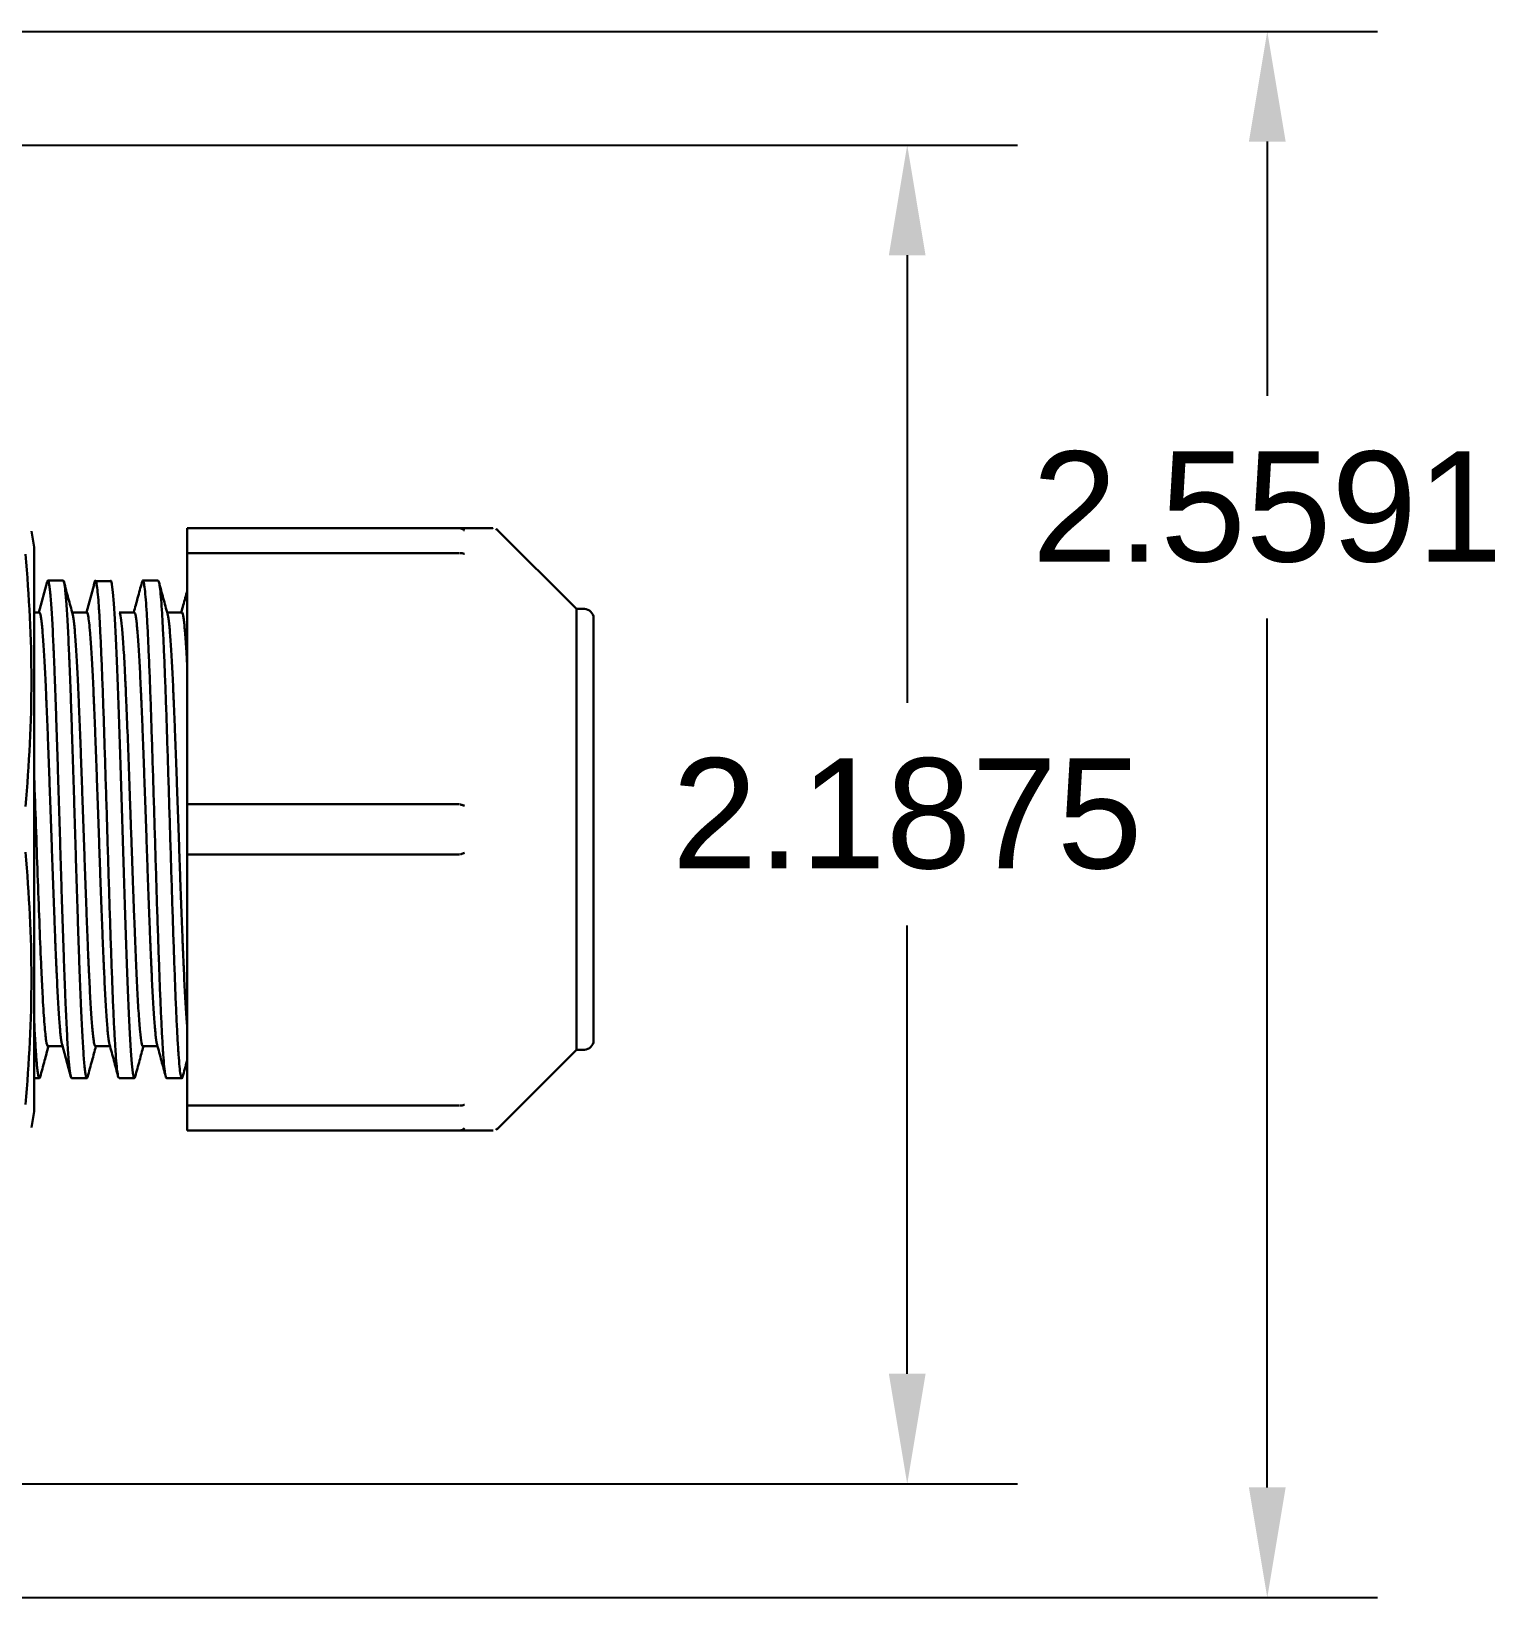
# Model space of a CAD drawing. Header units: inches. Extents: x 0.6 to 15.5, y 0.5 to 6.4.
# Drawn here: x 13.116 to 15.511, y 2.657 to 5.216 of the extents above; entities that cross this region are included whole.
import ezdxf

# ---------------------------------------------------------------- set-up
doc = ezdxf.new("R2010")
doc.units = ezdxf.units.IN
doc.header["$MEASUREMENT"] = 0
doc.layers.add('Enclosure', color=3, linetype='Continuous')
doc.styles.get("Standard").update_dxf_attribs({"font": 'arial.ttf'})
doc.dimstyles.get("Standard").update_dxf_attribs({"dimtxt": 0.18, "dimasz": 0.18, "dimexe": 0.18, "dimexo": 0.0625, "dimgap": 0.09, "dimtad": 0, "dimtih": 1, "dimtoh": 1, "dimdec": 4, "dimzin": 0, "dimdsep": 46, "dimtxsty": 'Standard', "dimcen": 0.09, "dimadec": 0, "dimazin": 0, "dimtfac": 1, "dimtdec": 4, "dimtofl": 0, "dimtmove": 0, "dimatfit": 3, "dimfxl": 1, "dimtolj": 1, "dimtzin": 0, "dimarcsym": 0})

# ---------------------------------------------------------------- blocks, each defined once
blk = doc.blocks.new('CG-32_CableGland')
at = {"color": 7, "linetype": 'Continuous', "lineweight": 30}
for p, q in [((-0.054, 0.4506), (-0.1831, 0.3215)), ((0.0081, 0.4535), (0.4529, 0.4535)), ((0.4529, 0.4535), (0.4529, 0.4126)), ((0.7075, 0.4485), (0.7029, 0.4225)), ((0.7076, 0.4485), (0.7075, 0.4484)), ((0.0081, 0.4126), (0.4529, 0.4126)), ((0.4529, 0.0025), (0.4529, 0.4126)), ((0.7029, 0.4225), (0.7029, -0.0385)), ((0.4867, 0.368), (0.4615, 0.368)), ((0.5643, 0.368), (0.5391, 0.368)), ((0.642, 0.368), (0.6167, 0.368)), ((0.6574, 0.3129), (0.6431, 0.366)), ((0.7029, 0.368), (0.6943, 0.368)), ((-0.1831, 0.3215), (-0.1961, 0.3215)), ((-0.1831, 0.3215), (-0.1831, -0.0385)), ((0.5253, 0.316), (0.5014, 0.316)), ((0.6029, 0.316), (0.579, 0.316)), ((0.6805, 0.316), (0.6566, 0.316)), ((-0.2111, -0.0385), (-0.2111, 0.3065)), ((0.0081, 0.0025), (0.4529, 0.0025)), ((0.4529, 0.0025), (0.4529, -0.0794)), ((-0.2111, -0.3835), (-0.2111, -0.0385)), ((-0.1831, -0.3985), (-0.1831, -0.0385)), ((0.7029, -0.0385), (0.7029, -0.4994)), ((0.0081, -0.0794), (0.4529, -0.0794)), ((0.4529, -0.0794), (0.4529, -0.4895)), ((-0.1961, -0.3985), (-0.1831, -0.3985)), ((-0.1831, -0.3985), (-0.054, -0.5275)), ((0.4857, -0.393), (0.4618, -0.393)), ((0.5394, -0.393), (0.5398, -0.3925)), ((0.5641, -0.393), (0.5394, -0.393)), ((0.6052, -0.4384), (0.6177, -0.3925)), ((0.617, -0.393), (0.6174, -0.3925)), ((0.6409, -0.393), (0.617, -0.393)), ((0.6819, -0.4429), (0.6954, -0.393)), ((0.6946, -0.393), (0.7029, -0.393)), ((0.5003, -0.4449), (0.5255, -0.4449)), ((0.5783, -0.4445), (0.5785, -0.4451)), ((0.5788, -0.4442), (0.6024, -0.4442)), ((0.6555, -0.445), (0.6808, -0.445)), ((0.0081, -0.4895), (0.4529, -0.4895)), ((0.4529, -0.5305), (0.4529, -0.4895)), ((0.7029, -0.4994), (0.7075, -0.5254)), ((0.0081, -0.5305), (0.4529, -0.5305)), ((0.7075, -0.5253), (0.7076, -0.5254))]:
    blk.add_line(p, q, dxfattribs=at)
at = {"color": 7, "linetype": 'Continuous', "lineweight": 30, "flags": 128}
blk.add_lwpolyline([(0.5379, 0.3646), (0.5386, 0.3675), (0.5402, 0.3668), (0.5419, 0.3591), (0.5435, 0.3445), (0.5451, 0.3233), (0.5467, 0.2958), (0.5484, 0.2626), (0.55, 0.2242), (0.5516, 0.1812), (0.5532, 0.1344), (0.5549, 0.0847), (0.5565, 0.0328), (0.5581, -0.0204), (0.5597, -0.0738), (0.5614, -0.1266), (0.563, -0.1779), (0.5646, -0.2268), (0.5662, -0.2724), (0.5679, -0.314), (0.5695, -0.3508), (0.5711, -0.3823), (0.5727, -0.4077), (0.5743, -0.4262), (0.5759, -0.4385), (0.5759, -0.4385)], dxfattribs=at)
at = {"color": 7, "linetype": 'Continuous', "lineweight": 30}
for centre, start, end in [((-0.1961, 0.3065), 90, 180), ((-0.1961, -0.3835), 180, 270)]:
    blk.add_arc(centre, 0.015, start, end, dxfattribs=at)
for points, knots in [([(-0.0512, 0.4526), (-0.0519, 0.4522), (-0.0532, 0.4515), (-0.0542, 0.4504), (-0.0546, 0.4499)], [0, 0, 0, 0, 0.506123, 1, 1, 1, 1]), ([(-0.0469, 0.4535), (-0.0466, 0.4535), (-0.0459, 0.4535), (-0.0406, 0.4535), (-0.0325, 0.4535), (-0.0214, 0.4535), (-0.008, 0.4535), (0.0027, 0.4535), (0.0081, 0.4535)], [0, 0, 0, 0, 0.165986, 0.331843, 0.499696, 0.664611, 0.831116, 1, 1, 1, 1]), ([(0, 0.4499), (0.0005, 0.4504), (0.0014, 0.4513), (0.0032, 0.4524), (0.0051, 0.4532), (0.0064, 0.4534), (0.0071, 0.4535)], [0, 0, 0, 0, 0.2461457, 0.4978344, 0.7506398, 1, 1, 1, 1]), ([(0.0071, 0.4126), (0.0064, 0.4127), (0.0051, 0.4127), (0.0032, 0.4126), (0.0014, 0.4122), (0.0005, 0.4117), (0, 0.4115)], [0, 0, 0, 0, 0.24936, 0.502166, 0.753854, 1, 1, 1, 1]), ([(0.7172, 0.4111), (0.7111, 0.3425), (0.7075, 0.2737), (0.7075, 0.1361), (0.7111, 0.0674), (0.7172, -0.0012)], [0, 0, 0, 0, 0.5, 0.5, 1, 1, 1, 1]), ([(0.4604, 0.3658), (0.458, 0.357), (0.4555, 0.3478), (0.453, 0.3386), (0.4529, 0.3382)], [0, 0, 0, 0, 0.956135, 1, 1, 1, 1]), ([(0.4604, 0.3653), (0.4604, 0.3658), (0.4611, 0.369), (0.4622, 0.3684), (0.4639, 0.3629), (0.4655, 0.3498), (0.4671, 0.3302), (0.4687, 0.3041), (0.4704, 0.2722), (0.472, 0.2349), (0.4736, 0.1928), (0.4752, 0.1468), (0.4769, 0.0975), (0.4785, 0.0459), (0.4801, -0.0071), (0.4817, -0.0607), (0.4834, -0.1139), (0.485, -0.1658), (0.4866, -0.2155), (0.4882, -0.2622), (0.4899, -0.305), (0.4915, -0.3431), (0.4931, -0.376), (0.4947, -0.4031), (0.4964, -0.4239), (0.498, -0.4377), (0.4994, -0.4447), (0.5002, -0.4442), (0.5005, -0.4441)], [0, 0, 0, 0, 0.006166, 0.046699, 0.087228, 0.12776, 0.168291, 0.208821, 0.249354, 0.289883, 0.330416, 0.370946, 0.411477, 0.452009, 0.492538, 0.533071, 0.573601, 0.614132, 0.654664, 0.695194, 0.735726, 0.776257, 0.816787, 0.85732, 0.897849, 0.938381, 0.978912, 1, 1, 1, 1]), ([(0.4867, 0.3672), (0.4869, 0.3675), (0.4876, 0.3683), (0.4889, 0.3625), (0.4905, 0.3499), (0.4921, 0.3302), (0.4937, 0.3041), (0.4954, 0.2722), (0.497, 0.2349), (0.4986, 0.1928), (0.5002, 0.1468), (0.5019, 0.0975), (0.5035, 0.0459), (0.5051, -0.0071), (0.5067, -0.0607), (0.5084, -0.1139), (0.51, -0.1658), (0.5116, -0.2155), (0.5132, -0.2622), (0.5149, -0.305), (0.5165, -0.3431), (0.5181, -0.376), (0.5197, -0.4031), (0.5214, -0.4238), (0.523, -0.438), (0.5246, -0.4449), (0.5259, -0.4461), (0.5266, -0.4427), (0.5268, -0.4418)], [0, 0, 0, 0, 0.014271, 0.054759, 0.095251, 0.135741, 0.176231, 0.216722, 0.257211, 0.297703, 0.338192, 0.378682, 0.419174, 0.459663, 0.500154, 0.540644, 0.581134, 0.621626, 0.662114, 0.702606, 0.743096, 0.783586, 0.824077, 0.864566, 0.905058, 0.945547, 0.986037, 1, 1, 1, 1]), ([(0.5022, 0.3131), (0.4998, 0.3219), (0.4951, 0.3392), (0.4905, 0.3565), (0.4882, 0.3649)], [0, 0, 0, 0, 0.510817, 1, 1, 1, 1]), ([(0.5379, 0.3655), (0.5355, 0.3567), (0.5311, 0.3402), (0.5266, 0.3237), (0.5245, 0.316)], [0, 0, 0, 0, 0.532895, 1, 1, 1, 1]), ([(0.5643, 0.3672), (0.5646, 0.3673), (0.5655, 0.3675), (0.5669, 0.36), (0.5685, 0.3456), (0.5701, 0.3243), (0.5717, 0.2968), (0.5734, 0.2635), (0.575, 0.2249), (0.5766, 0.1818), (0.5782, 0.1349), (0.5799, 0.085), (0.5815, 0.033), (0.5831, -0.0203), (0.5847, -0.0739), (0.5864, -0.1269), (0.588, -0.1783), (0.5896, -0.2273), (0.5912, -0.2731), (0.5929, -0.3148), (0.5945, -0.3517), (0.5961, -0.3833), (0.5977, -0.4084), (0.5993, -0.4275), (0.6003, -0.4349), (0.6009, -0.4385)], [0, 0, 0, 0, 0.026782, 0.071174, 0.115567, 0.159957, 0.204351, 0.248743, 0.293134, 0.337528, 0.381918, 0.426312, 0.470703, 0.515095, 0.559489, 0.603879, 0.648272, 0.692664, 0.737056, 0.781449, 0.825839, 0.870233, 0.914625, 0.957311, 1, 1, 1, 1]), ([(0.5799, 0.3128), (0.5775, 0.3216), (0.5727, 0.3393), (0.568, 0.3569), (0.5656, 0.3658)], [0, 0, 0, 0, 0.4997684, 1, 1, 1, 1]), ([(0.6156, 0.3658), (0.6132, 0.3569), (0.6087, 0.3404), (0.6042, 0.3238), (0.6021, 0.316)], [0, 0, 0, 0, 0.533572, 1, 1, 1, 1]), ([(0.6557, -0.4449), (0.6553, -0.4447), (0.6547, -0.4442), (0.6537, -0.4401), (0.6526, -0.4332), (0.6516, -0.4234), (0.6505, -0.4109), (0.6495, -0.3958), (0.6485, -0.378), (0.6474, -0.3579), (0.6464, -0.3355), (0.6453, -0.3112), (0.6443, -0.2846), (0.6432, -0.2563), (0.6422, -0.2267), (0.6412, -0.1958), (0.6401, -0.1634), (0.6391, -0.1302), (0.638, -0.0966), (0.637, -0.0626), (0.636, -0.0281), (0.6349, 0.0063), (0.6339, 0.0401), (0.6328, 0.0733), (0.6318, 0.1061), (0.6307, 0.1377), (0.6297, 0.1679), (0.6287, 0.1966), (0.6276, 0.2239), (0.6266, 0.2493), (0.6255, 0.2724), (0.6245, 0.2933), (0.6234, 0.3121), (0.6224, 0.3283), (0.6214, 0.3418), (0.6203, 0.3527), (0.6193, 0.3608), (0.6182, 0.3661), (0.6172, 0.3683), (0.6163, 0.3681), (0.6157, 0.366), (0.6155, 0.3651)], [0, 0, 0, 0, 0.023774, 0.049413, 0.075608, 0.101995, 0.127457, 0.153096, 0.179291, 0.205678, 0.231141, 0.25678, 0.282974, 0.309362, 0.334825, 0.360464, 0.386659, 0.413046, 0.438509, 0.464149, 0.490343, 0.516731, 0.542194, 0.567834, 0.594028, 0.620416, 0.64588, 0.671519, 0.697714, 0.724102, 0.749565, 0.775205, 0.8014, 0.827788, 0.853251, 0.878891, 0.905086, 0.931474, 0.956938, 0.982577, 1, 1, 1, 1]), ([(0.6418, 0.3679), (0.6422, 0.3677), (0.6428, 0.3673), (0.6439, 0.3631), (0.6449, 0.3561), (0.646, 0.3464), (0.647, 0.3338), (0.648, 0.3186), (0.6491, 0.3008), (0.6501, 0.2808), (0.6512, 0.2583), (0.6522, 0.2337), (0.6532, 0.2072), (0.6543, 0.1792), (0.6553, 0.1493), (0.6564, 0.1181), (0.6574, 0.086), (0.6585, 0.0531), (0.6595, 0.0191), (0.6605, -0.0151), (0.6616, -0.0494), (0.6626, -0.0834), (0.6637, -0.1175), (0.6647, -0.1509), (0.6658, -0.1835), (0.6668, -0.2148), (0.6678, -0.2453), (0.6689, -0.2741), (0.6699, -0.3012), (0.671, -0.3263), (0.672, -0.3497), (0.673, -0.3707), (0.6741, -0.3893), (0.6751, -0.4053), (0.6762, -0.419), (0.6772, -0.4298), (0.6783, -0.4378), (0.6793, -0.443), (0.6803, -0.4452), (0.6812, -0.445), (0.6818, -0.4429), (0.682, -0.4422)], [0, 0, 0, 0, 0.024129, 0.050544, 0.076035, 0.101888, 0.127925, 0.154341, 0.179831, 0.205685, 0.231722, 0.258138, 0.283629, 0.309483, 0.33552, 0.361936, 0.387427, 0.413281, 0.439318, 0.465734, 0.491225, 0.517079, 0.543116, 0.569533, 0.595024, 0.620878, 0.646915, 0.673332, 0.698823, 0.724677, 0.750715, 0.777131, 0.802623, 0.828477, 0.854514, 0.880932, 0.906423, 0.932277, 0.958315, 0.984732, 1, 1, 1, 1]), ([(0.6932, 0.3659), (0.6908, 0.357), (0.6863, 0.3404), (0.6818, 0.3238), (0.6797, 0.316)], [0, 0, 0, 0, 0.532336, 1, 1, 1, 1]), ([(0.7029, 0.2762), (0.7026, 0.2824), (0.702, 0.2947), (0.7011, 0.3109), (0.7002, 0.3254), (0.6993, 0.3379), (0.6984, 0.3484), (0.6974, 0.3571), (0.6964, 0.3635), (0.6954, 0.3675), (0.6943, 0.3683), (0.6935, 0.3675), (0.6931, 0.3656), (0.6931, 0.3653)], [0, 0, 0, 0, 0.092349, 0.185204, 0.277554, 0.370408, 0.464828, 0.559786, 0.663871, 0.768684, 0.875777, 0.983655, 1, 1, 1, 1]), ([(0.5021, 0.3131), (0.5023, 0.3125), (0.5028, 0.3108), (0.5037, 0.3052), (0.5047, 0.2966), (0.5058, 0.2855), (0.5068, 0.2722), (0.5079, 0.2566), (0.5089, 0.2388), (0.51, 0.2192), (0.511, 0.1979), (0.512, 0.1746), (0.5131, 0.1498), (0.5141, 0.1239), (0.5152, 0.0968), (0.5162, 0.0685), (0.5173, 0.0395), (0.5183, 0.0102), (0.5193, -0.0195), (0.5204, -0.0496), (0.5214, -0.0796), (0.5225, -0.109), (0.5235, -0.1379), (0.5245, -0.1665), (0.5256, -0.194), (0.5266, -0.2202), (0.5277, -0.2451), (0.5287, -0.2689), (0.5298, -0.2909), (0.5308, -0.3109), (0.5318, -0.329), (0.5329, -0.3453), (0.5339, -0.3593), (0.535, -0.3709), (0.536, -0.3801), (0.5371, -0.387), (0.5382, -0.3919), (0.539, -0.3926), (0.5394, -0.393)], [0, 0, 0, 0, 0.014628, 0.042875, 0.07133, 0.098785, 0.126431, 0.154678, 0.183132, 0.210588, 0.238234, 0.266481, 0.294936, 0.322391, 0.350037, 0.378284, 0.406739, 0.434194, 0.46184, 0.490087, 0.518542, 0.545997, 0.573643, 0.60189, 0.630345, 0.657801, 0.685447, 0.713694, 0.742149, 0.769604, 0.79725, 0.825497, 0.853952, 0.881407, 0.909053, 0.9373, 0.965755, 1, 1, 1, 1]), ([(0.5619, -0.3873), (0.5612, -0.3834), (0.5604, -0.3776), (0.5593, -0.366), (0.5589, -0.3616), (0.5581, -0.352), (0.5577, -0.3467), (0.5566, -0.3295), (0.5558, -0.3164), (0.5547, -0.2945), (0.5543, -0.2868), (0.5535, -0.2707), (0.5532, -0.2622), (0.552, -0.2361), (0.5513, -0.2176), (0.5497, -0.1786), (0.549, -0.1579), (0.5474, -0.1159), (0.5467, -0.0946), (0.5455, -0.0618), (0.5452, -0.0508), (0.5444, -0.0288), (0.544, -0.0179), (0.5429, 0.0147), (0.5421, 0.0361), (0.541, 0.0679), (0.5406, 0.0784), (0.5398, 0.0988), (0.5394, 0.1088), (0.5383, 0.1381), (0.5375, 0.1568), (0.536, 0.1921), (0.5352, 0.2082), (0.5341, 0.2303), (0.5337, 0.2373), (0.533, 0.2505), (0.5326, 0.2568), (0.5314, 0.2742), (0.5307, 0.2839), (0.5292, 0.2998), (0.5284, 0.3059), (0.5269, 0.314), (0.5261, 0.316), (0.5253, 0.316)], [0, 0, 0, 0, 0.0625, 0.0625, 0.09375, 0.09375, 0.125, 0.125, 0.1875, 0.1875, 0.21875, 0.21875, 0.25, 0.25, 0.3125, 0.3125, 0.375, 0.375, 0.4375, 0.4375, 0.46875, 0.46875, 0.5, 0.5, 0.5625, 0.5625, 0.59375, 0.59375, 0.625, 0.625, 0.6875, 0.6875, 0.75, 0.75, 0.78125, 0.78125, 0.8125, 0.8125, 0.875, 0.875, 0.9375, 0.9375, 1, 1, 1, 1]), ([(0.5798, 0.3128), (0.5799, 0.3123), (0.5804, 0.3106), (0.5813, 0.3052), (0.5824, 0.2966), (0.5834, 0.2855), (0.5844, 0.2722), (0.5855, 0.2566), (0.5865, 0.2388), (0.5876, 0.2192), (0.5886, 0.1979), (0.5896, 0.1746), (0.5907, 0.1498), (0.5917, 0.1239), (0.5928, 0.0968), (0.5938, 0.0685), (0.5949, 0.0395), (0.5959, 0.0102), (0.5969, -0.0195), (0.598, -0.0496), (0.599, -0.0796), (0.6001, -0.109), (0.6011, -0.1379), (0.6021, -0.1665), (0.6032, -0.194), (0.6042, -0.2202), (0.6053, -0.2451), (0.6063, -0.2689), (0.6074, -0.2909), (0.6084, -0.3109), (0.6094, -0.329), (0.6105, -0.3453), (0.6117, -0.3618), (0.6132, -0.3773), (0.6142, -0.384), (0.6148, -0.3873)], [0, 0, 0, 0, 0.013024, 0.04312, 0.073437, 0.102689, 0.132144, 0.16224, 0.192557, 0.22181, 0.251265, 0.281361, 0.311678, 0.34093, 0.370386, 0.400482, 0.430799, 0.460051, 0.489507, 0.519603, 0.54992, 0.579172, 0.608628, 0.638723, 0.669041, 0.698293, 0.727748, 0.757844, 0.788162, 0.817414, 0.846869, 0.876965, 0.907282, 0.95324, 1, 1, 1, 1]), ([(0.6029, 0.316), (0.6033, 0.3158), (0.604, 0.3153), (0.605, 0.3115), (0.606, 0.3053), (0.6071, 0.2966), (0.6081, 0.2855), (0.6092, 0.2722), (0.6102, 0.2566), (0.6113, 0.2388), (0.6123, 0.2192), (0.6133, 0.1979), (0.6144, 0.1746), (0.6154, 0.1498), (0.6165, 0.1239), (0.6175, 0.0968), (0.6185, 0.0685), (0.6196, 0.0395), (0.6206, 0.0102), (0.6217, -0.0195), (0.6227, -0.0496), (0.6238, -0.0796), (0.6248, -0.109), (0.6258, -0.1379), (0.6269, -0.1665), (0.6279, -0.194), (0.629, -0.2202), (0.63, -0.2451), (0.6311, -0.2689), (0.6321, -0.2909), (0.6331, -0.3109), (0.6342, -0.329), (0.6352, -0.3453), (0.6363, -0.3593), (0.6373, -0.3709), (0.6383, -0.3801), (0.6393, -0.3865), (0.6399, -0.3888), (0.6401, -0.3897)], [0, 0, 0, 0, 0.027518, 0.055227, 0.083539, 0.112059, 0.139577, 0.167287, 0.195598, 0.224118, 0.251637, 0.279346, 0.307658, 0.336179, 0.363697, 0.391406, 0.419719, 0.448239, 0.475757, 0.503467, 0.531779, 0.560299, 0.587817, 0.615527, 0.643839, 0.672359, 0.699878, 0.727587, 0.755899, 0.784419, 0.811938, 0.839647, 0.867959, 0.89648, 0.923998, 0.951707, 0.980019, 1, 1, 1, 1]), ([(0.6573, 0.313), (0.6575, 0.3124), (0.658, 0.3107), (0.6589, 0.3052), (0.66, 0.2966), (0.661, 0.2855), (0.662, 0.2722), (0.6631, 0.2566), (0.6641, 0.2388), (0.6652, 0.2192), (0.6662, 0.1979), (0.6672, 0.1746), (0.6683, 0.1498), (0.6693, 0.1239), (0.6703, 0.0968), (0.6714, 0.0685), (0.6725, 0.0395), (0.6735, 0.0102), (0.6745, -0.0195), (0.6756, -0.0496), (0.6766, -0.0796), (0.6777, -0.109), (0.6787, -0.1379), (0.6798, -0.1665), (0.6808, -0.194), (0.6818, -0.2202), (0.6829, -0.2451), (0.6839, -0.2689), (0.685, -0.2909), (0.686, -0.3109), (0.687, -0.329), (0.6881, -0.3453), (0.6891, -0.3593), (0.6902, -0.3709), (0.6912, -0.3801), (0.6923, -0.3871), (0.6933, -0.3913), (0.6941, -0.3931), (0.6945, -0.3928), (0.6946, -0.3927)], [0, 0, 0, 0, 0.0137793, 0.0420509, 0.0705304, 0.0980094, 0.1256792, 0.1539508, 0.1824303, 0.2099089, 0.2375783, 0.2658495, 0.2943286, 0.3218073, 0.3494768, 0.3777481, 0.4062272, 0.4337061, 0.4613758, 0.4896472, 0.5181265, 0.5456052, 0.5732745, 0.6015456, 0.6300247, 0.6575035, 0.685173, 0.7134444, 0.7419236, 0.7694024, 0.797072, 0.8253433, 0.8538226, 0.8813013, 0.9089707, 0.9372418, 0.9657209, 0.9931997, 1, 1, 1, 1]), ([(0.7029, -0.1236), (0.702, -0.0974), (0.7011, -0.0709), (0.6992, -0.0175), (0.6983, 0.0096), (0.6964, 0.0618), (0.6955, 0.0872), (0.6936, 0.1361), (0.6927, 0.1588), (0.6913, 0.1904), (0.6908, 0.2005), (0.6899, 0.2197), (0.6894, 0.2287), (0.688, 0.2539), (0.6871, 0.2683), (0.6852, 0.292), (0.6843, 0.3009), (0.6824, 0.3129), (0.6815, 0.316), (0.6805, 0.316)], [0, 0, 0, 0, 0.125, 0.125, 0.25, 0.25, 0.375, 0.375, 0.5, 0.5, 0.5625, 0.5625, 0.625, 0.625, 0.75, 0.75, 0.875, 0.875, 1, 1, 1, 1]), ([(0.485, -0.39), (0.4848, -0.3894), (0.4843, -0.3877), (0.4834, -0.3821), (0.4824, -0.3735), (0.4813, -0.3624), (0.4803, -0.3491), (0.4793, -0.3335), (0.4782, -0.3157), (0.4772, -0.2961), (0.4761, -0.2748), (0.4751, -0.2515), (0.474, -0.2267), (0.473, -0.2008), (0.472, -0.1737), (0.4709, -0.1454), (0.4699, -0.1164), (0.4688, -0.0871), (0.4678, -0.0574), (0.4667, -0.0273), (0.4657, 0.0027), (0.4647, 0.0321), (0.4636, 0.061), (0.4626, 0.0895), (0.4615, 0.1171), (0.4605, 0.1433), (0.4595, 0.1682), (0.4584, 0.192), (0.4574, 0.214), (0.4563, 0.234), (0.4553, 0.2522), (0.4542, 0.2683), (0.4534, 0.2792), (0.453, 0.284), (0.4529, 0.2849)], [0, 0, 0, 0, 0.016893, 0.04972, 0.082789, 0.114695, 0.146824, 0.179651, 0.212719, 0.244626, 0.276755, 0.309582, 0.342651, 0.374558, 0.406686, 0.439513, 0.472582, 0.504489, 0.536618, 0.569445, 0.602513, 0.63442, 0.666549, 0.699376, 0.732445, 0.764352, 0.79648, 0.829307, 0.862376, 0.894283, 0.926411, 0.959239, 0.992307, 1, 1, 1, 1]), ([(0, 0), (0.0005, 0.0002), (0.0014, 0.0007), (0.0032, 0.0014), (0.0051, 0.002), (0.0064, 0.0023), (0.0071, 0.0024)], [0, 0, 0, 0, 0.246146, 0.497834, 0.75064, 1, 1, 1, 1]), ([(0.7172, -0.0757), (0.7111, -0.1443), (0.7075, -0.213), (0.7075, -0.3506), (0.7111, -0.4194), (0.7172, -0.488)], [0, 0, 0, 0, 0.5, 0.5, 1, 1, 1, 1]), ([(0, -0.0769), (0.0005, -0.0771), (0.0015, -0.0775), (0.0032, -0.0782), (0.0051, -0.0788), (0.0064, -0.0791), (0.0071, -0.0793)], [0, 0, 0, 0, 0.2499644, 0.4999504, 0.7499615, 1, 1, 1, 1]), ([(0.4618, -0.393), (0.4615, -0.3927), (0.4608, -0.3922), (0.4597, -0.3884), (0.4587, -0.3822), (0.4576, -0.3735), (0.4566, -0.3624), (0.4556, -0.3492), (0.4545, -0.3334), (0.4536, -0.3187), (0.4531, -0.3086), (0.4529, -0.3052)], [0, 0, 0, 0, 0.115477, 0.231755, 0.350562, 0.470243, 0.585719, 0.701997, 0.820804, 0.940485, 1, 1, 1, 1]), ([(0.4529, -0.4287), (0.454, -0.4247), (0.4572, -0.4127), (0.4605, -0.4008), (0.4626, -0.393)], [0, 0, 0, 0, 0.341803, 1, 1, 1, 1]), ([(0.4849, -0.39), (0.4873, -0.3988), (0.492, -0.4163), (0.4968, -0.4339), (0.4992, -0.4427)], [0, 0, 0, 0, 0.499761, 1, 1, 1, 1]), ([(0.527, -0.4418), (0.5293, -0.4334), (0.5337, -0.4171), (0.5381, -0.4008), (0.5402, -0.393)], [0, 0, 0, 0, 0.520253, 1, 1, 1, 1]), ([(0.5631, -0.3916), (0.5631, -0.3916), (0.5627, -0.3911), (0.5623, -0.3892), (0.5619, -0.3873)], [0, 0, 0, 0, 0.057147, 1, 1, 1, 1]), ([(0.64, -0.3897), (0.6424, -0.3985), (0.6472, -0.4162), (0.652, -0.4339), (0.6544, -0.4427)], [0, 0, 0, 0, 0.499771, 1, 1, 1, 1]), ([(0.5784, -0.4445), (0.5781, -0.4447), (0.5775, -0.4451), (0.5767, -0.4427), (0.5761, -0.4397), (0.5759, -0.4385)], [0, 0, 0, 0, 0.321001, 0.737571, 1, 1, 1, 1]), ([(0.6008, -0.4385), (0.6011, -0.4401), (0.6017, -0.4432), (0.6027, -0.4451), (0.6036, -0.4449), (0.6045, -0.4427), (0.6051, -0.4395), (0.6054, -0.4379)], [0, 0, 0, 0, 0.202633, 0.4063752, 0.6090098, 0.8127506, 1, 1, 1, 1]), ([(0.0071, -0.4895), (0.0064, -0.4896), (0.0051, -0.4898), (0.0032, -0.4896), (0.0015, -0.4891), (0.0005, -0.4886), (0, -0.4884)], [0, 0, 0, 0, 0.250038, 0.50005, 0.750036, 1, 1, 1, 1]), ([(-0.0546, -0.5268), (-0.0542, -0.5273), (-0.0532, -0.5284), (-0.0519, -0.5291), (-0.0512, -0.5295)], [0, 0, 0, 0, 0.493877, 1, 1, 1, 1]), ([(0.0081, -0.5305), (0.001, -0.5305), (-0.0131, -0.5305), (-0.0296, -0.5305), (-0.0411, -0.5305), (-0.0468, -0.5305), (-0.0463, -0.5305), (-0.0462, -0.5305)], [0, 0, 0, 0, 0.224217, 0.448291, 0.672234, 0.896084, 1, 1, 1, 1]), ([(0, -0.5268), (0.0005, -0.5273), (0.0015, -0.5282), (0.0032, -0.5293), (0.0051, -0.5301), (0.0064, -0.5303), (0.0071, -0.5304)], [0, 0, 0, 0, 0.249964, 0.49995, 0.749962, 1, 1, 1, 1])]:
    blk.add_open_spline(points, degree=3, knots=knots, dxfattribs=at)
blk.add_open_spline([(0.6148, -0.3873), (0.6155, -0.3911), (0.6162, -0.393), (0.617, -0.393)], degree=3, dxfattribs=at)
blk = doc.blocks.new('*D39')
at = {"layer": 'Defpoints', "color": 0, "transparency": 16777216}
for p in [(11.1042, 5.2158), (15.1357, 5.2158), (11.1042, 2.6568)]:
    blk.add_point(p, dxfattribs=at)
at = {"layer": 'Enclosure', "color": 0, "lineweight": -2, "transparency": 16777216}
for p, q in [((11.1667, 5.2158), (15.3157, 5.2158)), ((15.1357, 5.0358), (15.1357, 4.6201)), ((15.1357, 2.8368), (15.1357, 4.2563)), ((11.1667, 2.6568), (15.3157, 2.6568))]:
    blk.add_line(p, q, dxfattribs=at)
at = {"layer": 'Enclosure', "color": 0, "transparency": 16777216}
for points in [[(15.1057, 5.0358), (15.1657, 5.0358), (15.1357, 5.2158)], [(15.1057, 2.8368), (15.1657, 2.8368), (15.1357, 2.6568)]]:
    blk.add_solid(points, dxfattribs=at)
at = {"layer": 'Enclosure', "color": 0, "transparency": 16777216, "insert": (15.1357, 4.4382), "char_height": 0.18, "attachment_point": 5}
blk.add_mtext('\\A1;2.5591', dxfattribs=at)
blk = doc.blocks.new('*D40')
at = {"layer": 'Defpoints', "color": 0, "transparency": 16777216}
for p in [(11.1042, 5.03), (11.1042, 2.8425), (14.5473, 2.8425)]:
    blk.add_point(p, dxfattribs=at)
at = {"layer": 'Enclosure', "color": 0, "lineweight": -2, "transparency": 16777216}
for p, q in [((11.1667, 5.03), (14.7273, 5.03)), ((14.5473, 4.85), (14.5473, 4.1189)), ((14.5473, 3.0225), (14.5473, 3.7551)), ((11.1667, 2.8425), (14.7273, 2.8425))]:
    blk.add_line(p, q, dxfattribs=at)
at = {"layer": 'Enclosure', "color": 0, "transparency": 16777216}
for points in [[(14.5173, 4.85), (14.5773, 4.85), (14.5473, 5.03)], [(14.5173, 3.0225), (14.5773, 3.0225), (14.5473, 2.8425)]]:
    blk.add_solid(points, dxfattribs=at)
at = {"layer": 'Enclosure', "color": 0, "transparency": 16777216, "insert": (14.5473, 3.937), "char_height": 0.18, "attachment_point": 5}
blk.add_mtext('\\A1;2.1875', dxfattribs=at)

msp = doc.modelspace()

# ---------------------------------------------------------------- block references
at = {"layer": 'Enclosure', "rotation": 180}
msp.add_blockref('CG-32_CableGland', (13.82364, 3.87355), dxfattribs=at)

# ---------------------------------------------------------------- dimensions: what is measured, and where the dimension line sits
at = {"layer": 'Enclosure'}
for base, p1, p2, picture, middle in [((15.135724, 5.215812), (11.104192, 2.656756), (11.104192, 5.215812), '*D39', (15.135724, 4.438199)), ((14.54725, 2.84253), (11.10419, 5.03004), (11.10419, 2.84253), '*D40', (14.54725, 3.93698))]:
    dim = msp.add_linear_dim(base=base, p1=p1, p2=p2, angle=90, dimstyle='Standard', dxfattribs=at)
    dim.commit()
    dim.dimension.update_dxf_attribs({"geometry": picture, "text_midpoint": middle, "dimtype": 160})

doc.saveas('drawing.dxf')
